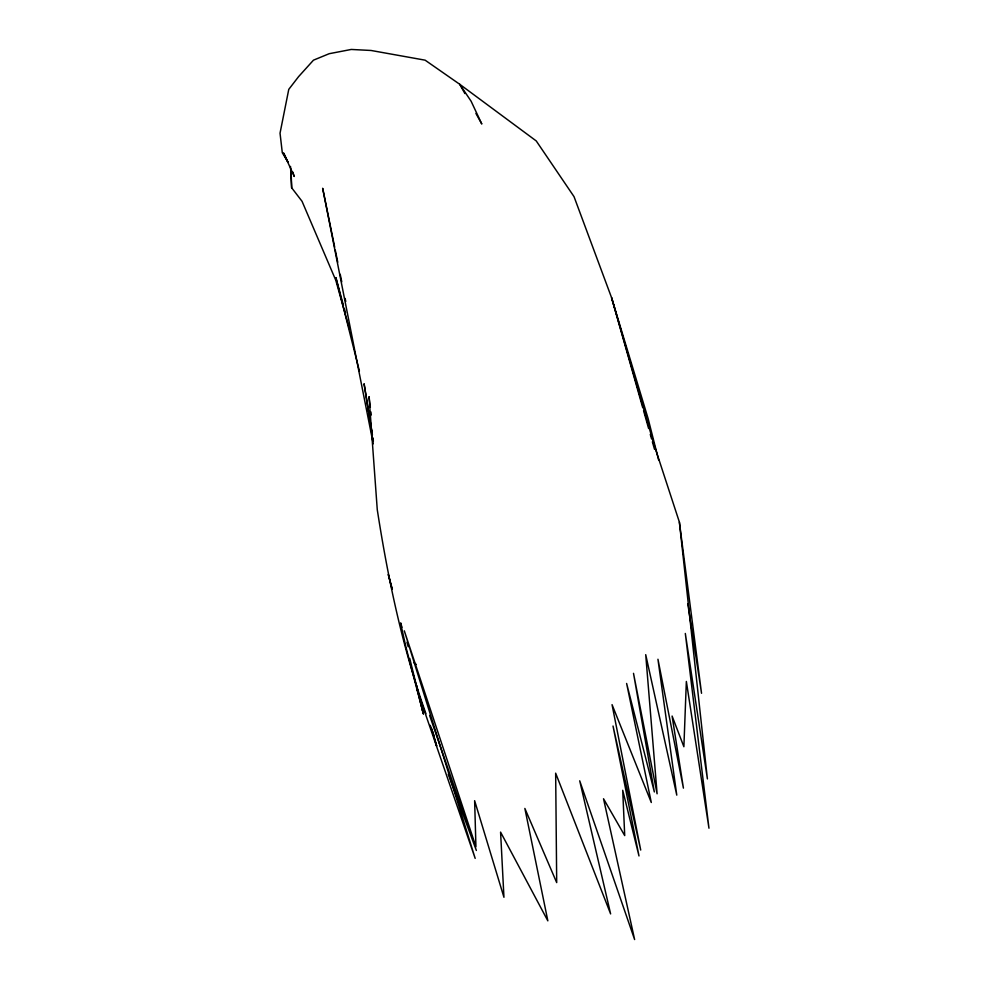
<?xml version="1.0" encoding="UTF-8"?>
<svg xmlns="http://www.w3.org/2000/svg" width="989" height="989" viewBox="0 0 989 989"><rect width="100%" height="100%" fill="white"/><g stroke="black" fill="none" stroke-linecap="round" stroke-linejoin="round"><path stroke-width="1.48" d="M414.008 662.803L416.332 664.497M290.506 166.424L291.644 187.762L302.053 201.323L335.79 280.27L349.401 328.929M464.892 93.559L459.737 84.288L425.109 60.168L371.06 50.476L351.268 49.45L329.201 53.703L313.464 60.168L298.579 76.648L288.763 89.381L280.035 133.194L282.298 152.751L288.059 162.245L283.719 153.171M475.919 113.426L481.804 124.008L471.123 101.249L459.737 84.288L536.248 140.945L574.028 196.65L611.585 297.714L648.129 418.656L658.6 459.922M283.633 153.196L294.265 176.487L292.769 171.975M370.356 407.357L369.045 396.638L377.266 509.669C387.997 578.775 402.474 647.844 425.962 713.786M430.215 725.296L433.924 735.371M448.252 774.226L476.364 850.478L429.597 715.43M416.95 689.321L475.177 858.39L404.303 630.797L475.932 846.757L474.633 800.682L503.945 897.283L500.582 832.108L547.844 920.846L524.862 808.433L556.696 882.608L555.657 773.163L610.621 913.923L579.715 780.816L634.617 939.55L603.525 798.753L624.714 835.594L622.711 790.285L638.993 855.955L613.019 726.025L640.711 850.058L612.055 704.65L651.294 802.499L626.618 683.461L654.347 791.954L633.504 673.336L657.104 793.796L645.718 654.669L676.773 795.131L657.945 659.243L683.424 788.122L672.1 716.048L683.881 746.744L686.354 681.446L708.965 828.213L685.315 633.455L707.407 778.924L679.381 522.093L653.803 443.863L611.585 297.714L642.714 407.641M431.451 728.46L436.693 746.04L432.44 731.489M643.555 410.608L648.599 428.435M650.28 434.381L651.541 438.832M652.381 441.811L654.495 449.241M392.336 589.209L388.281 574.473L392.064 589.16M406.974 642.269L408.185 646.682M343.48 305.514L335.877 277.563L359.403 371.085M344.283 308.457L345.482 312.87M416.579 685.562L423.354 713.86L405.849 646.794L400.693 623.441M400.768 622.922L401.905 627.323M409.743 658.451L423.354 713.86M334.678 247.126L322.661 188.269L373.249 443.814M335.283 250.155L337.756 262.221M340.216 274.299L341.761 281.84M345.149 298.443L345.754 301.46M372.383 434.888L364.076 383.744L372.371 435.247M372.865 437.892L373.36 440.909M372.865 438.275L373.348 441.304M687.788 603.686L701.535 693.289L679.381 522.093M370.912 411.943L371.283 414.997M291.063 169.478L291.644 187.762"/></g></svg>
